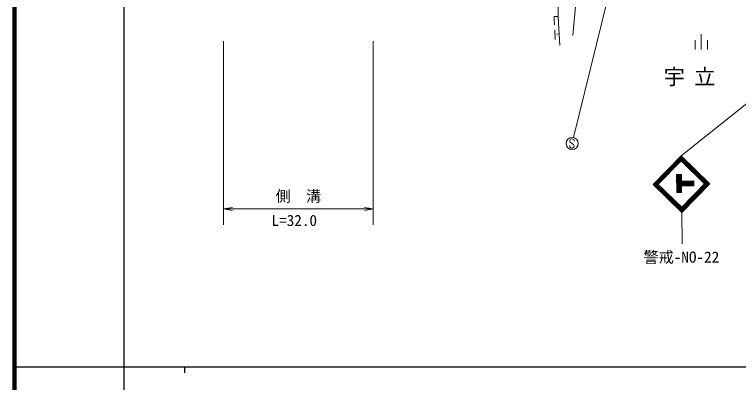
# Model space of a CAD drawing. Units: millimetres, scale not verified. Extents: x 40000 to 680000, y 20000 to 380000.
# Drawn here: x 40000 to 159176, y 202409 to 262997 of the extents above; entities that cross this region are included whole.
import ezdxf
from ezdxf.enums import TextEntityAlignment as Align

# ---------------------------------------------------------------- set-up
doc = ezdxf.new("R2010")
doc.units = ezdxf.units.MM
doc.header["$LTSCALE"] = 1000
for name, color, linetype, lineweight in [('M-BGD', 7, 'Continuous', 13), ('M-STR-STR3', 7, 'Continuous', 13), ('M-STR-STRC', 7, 'Continuous', 13), ('M-TTL', 2, 'Continuous', 140), ('M-TTL-BAND', 7, 'Continuous', 25)]:
    doc.layers.add(name, color=color, linetype=linetype, lineweight=lineweight)
doc.layers.add('M-BMK-HTXT', color=7, linetype='Continuous')
doc.styles.add('ＭＳ ゴシック', font='')
doc.styles.get('ＭＳ ゴシック').set_extended_font_data('MS Gothic')

# ---------------------------------------------------------------- blocks, each defined once
blk = doc.blocks.new('open_arrow')
at = {"color": 0, "linetype": 'Continuous', "lineweight": -2}
blk.add_lwpolyline([(7.5, 1.25), (0, 0), (7.5, -1.25)], dxfattribs=at)

msp = doc.modelspace()

# ---------------------------------------------------------------- linework, layer by layer
at = {"layer": 'M-BGD'}
for p, q in [((129503, 262535), (129463, 266780)), ((131907, 259551), (132391, 264906)), ((128852, 262278), (128858, 262676)), ((128890, 261289), (128852, 262278)), ((128858, 262644), (129494, 262683)), ((129785, 257908), (129503, 262535)), ((128985, 258864), (128923, 260454)), ((129233, 259776), (129669, 259802)), ((152049, 258754), (152049, 257254)), ((153049, 259754), (153049, 257254)), ((154049, 257254), (154049, 258754))]:
    msp.add_line(p, q, dxfattribs=at)
at = {"layer": 'M-STR-STR3'}
for p, q in [((74411, 258594), (74411, 228363)), ((99036, 228363), (99036, 258594)), ((74411, 230992), (99036, 230992))]:
    msp.add_line(p, q, dxfattribs=at)
at = {"layer": 'M-STR-STRC'}
for p, q in [((139962, 275216), (132028, 242721)), ((174828, 259796), (149736, 239746)), ((131507, 242446), (131383, 242262)), ((131383, 242262), (131386, 242130)), ((131386, 242130), (131449, 242001)), ((131449, 242001), (131705, 241819)), ((131699, 242512), (131507, 242446)), ((131821, 242509), (131699, 242512)), ((132071, 242391), (131821, 242509)), ((132134, 242259), (132071, 242391)), ((132134, 242130), (132134, 242259)), ((131386, 241282), (131383, 241403)), ((131426, 241180), (131386, 241282)), ((131510, 241069), (131426, 241180)), ((131697, 241008), (131510, 241069)), ((131831, 241008), (131697, 241008)), ((131705, 241819), (131834, 241688)), ((131931, 241037), (131831, 241008)), ((131834, 241688), (132013, 241572)), ((132073, 241130), (131931, 241037)), ((132013, 241572), (132139, 241372)), ((132134, 241261), (132073, 241130)), ((132139, 241372), (132134, 241261)), ((145118, 235031), (149736, 239746)), ((145259, 235033), (149737, 239605)), ((154451, 235128), (149736, 239746)), ((154309, 235126), (149737, 239605)), ((145400, 235034), (149739, 239463)), ((145542, 235036), (149740, 239322)), ((145613, 234966), (149812, 239252)), ((145685, 234896), (149883, 239182)), ((145756, 234826), (149955, 239112)), ((153817, 234909), (149530, 239108)), ((153887, 234980), (149600, 239179)), ((153957, 235052), (149670, 239250)), ((154168, 235125), (149739, 239463)), ((154027, 235123), (149740, 239322)), ((149767, 236678), (148967, 236671)), ((148967, 236671), (148995, 233671)), ((149067, 236671), (149095, 233672)), ((149167, 236672), (149195, 233673)), ((149267, 236673), (149295, 233673)), ((149367, 236674), (149395, 233674)), ((149467, 236675), (149495, 233675)), ((149567, 236676), (149595, 233676)), ((149667, 236677), (149695, 233677)), ((149767, 236678), (149795, 233678)), ((149832, 230413), (145118, 235031)), ((149831, 230554), (145259, 235033)), ((149829, 230696), (145400, 235034)), ((149828, 230837), (145542, 235036)), ((149898, 230908), (145612, 235107)), ((149968, 230980), (145682, 235178)), ((150038, 231051), (145752, 235250)), ((149614, 231047), (153812, 235333)), ((149685, 230977), (153884, 235263)), ((149757, 230907), (153955, 235193)), ((151798, 235597), (149777, 235578)), ((151799, 235497), (149778, 235478)), ((151800, 235397), (149779, 235378)), ((151801, 235297), (149780, 235278)), ((151802, 235197), (149781, 235178)), ((151803, 235097), (149782, 235078)), ((151803, 234997), (149783, 234978)), ((151804, 234897), (149783, 234878)), ((151805, 234797), (149784, 234778)), ((149828, 230837), (154027, 235123)), ((149829, 230696), (154168, 235125)), ((149831, 230554), (154309, 235126)), ((149832, 230413), (154451, 235128)), ((151798, 235597), (151805, 234797)), ((149795, 233678), (148995, 233671)), ((149832, 230413), (149886, 225246))]:
    msp.add_line(p, q, dxfattribs=at)
msp.add_circle((131791, 241749), 1000, dxfattribs=at)
at = {"layer": 'M-TTL'}
msp.add_line((40000, 380000), (40000, 20000), dxfattribs=at)
at = {"layer": 'M-TTL-BAND'}
for p, q in [((58000, 370000), (58000, 20000)), ((40000, 205000), (579000, 205000)), ((68000, 205000), (68000, 204000))]:
    msp.add_line(p, q, dxfattribs=at)

# ---------------------------------------------------------------- block references
at = {"layer": 'M-STR-STR3', "xscale": 193, "yscale": 193}
msp.add_blockref('open_arrow', (74411, 230992), dxfattribs=at)
at = {"layer": 'M-STR-STR3', "xscale": 193, "yscale": 193, "rotation": 180}
msp.add_blockref('open_arrow', (99036, 230992), dxfattribs=at)

# ---------------------------------------------------------------- texts
at = {"layer": 'M-BMK-HTXT', "insert": (146864, 252605), "char_height": 2566, "attachment_point": 4, "style": 'ＭＳ ゴシック'}
msp.add_mtext('\\T1.43;宇立', dxfattribs=at)
at = {"layer": 'M-STR-STR3', "style": 'ＭＳ ゴシック'}
for s, p in [('側\u3000溝', (82984, 231622)), ('L=32.0', (82316, 227628))]:
    msp.add_text(s, height=1833, dxfattribs=at).set_placement(p, align=Align.BOTTOM_LEFT)
at = {"layer": 'M-STR-STRC', "style": 'ＭＳ ゴシック'}
msp.add_text('警戒-NO-22', height=1833, dxfattribs=at).set_placement((143522, 221592), align=Align.BOTTOM_LEFT)

doc.saveas('drawing.dxf')
